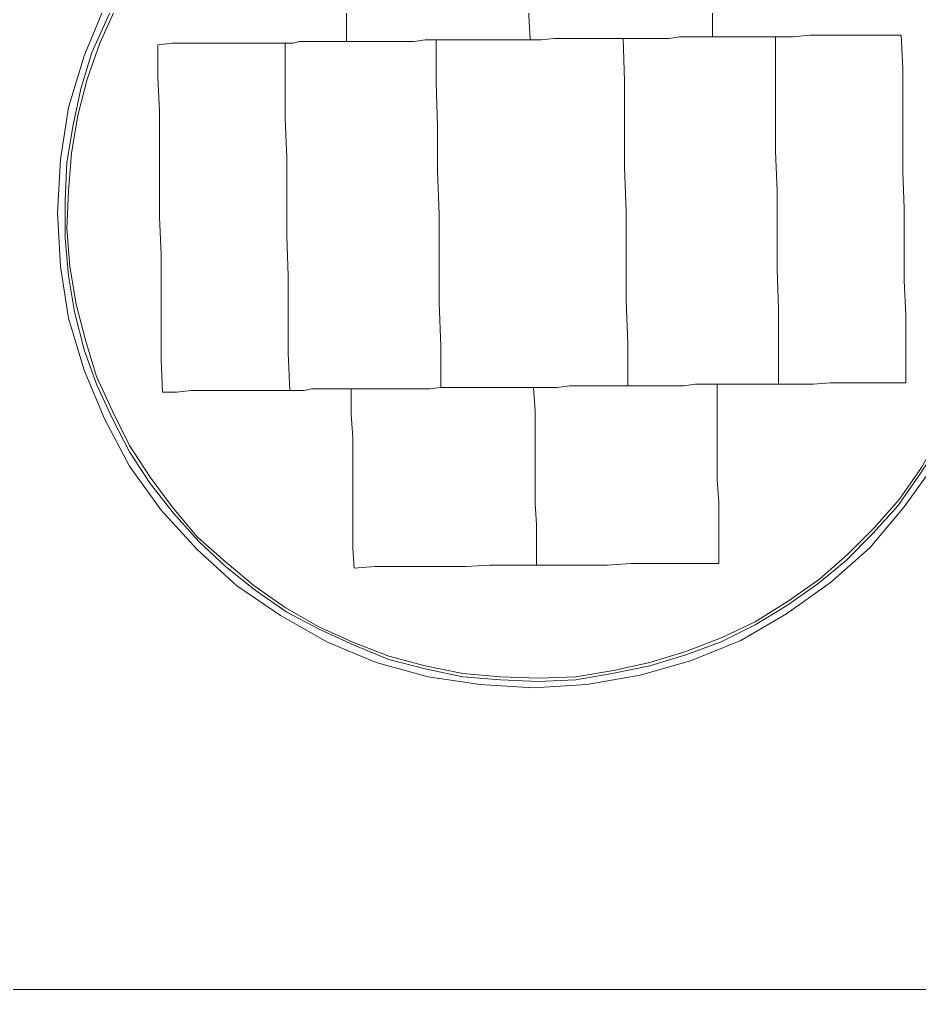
# Model space of a CAD drawing. Header units: centimetres. Extents: x -13.9 to -5.4, y -6.1 to 6.1.
# Drawn here: x -10.768 to -8.747, y 0.025 to 2.202 of the extents above; entities that cross this region are included whole.
import ezdxf

# ---------------------------------------------------------------- set-up
doc = ezdxf.new("R2010")
doc.units = ezdxf.units.CM
doc.header["$MEASUREMENT"] = 0
doc.layers.add('Camada 1', color=7, linetype='Continuous')

msp = doc.modelspace()

# ---------------------------------------------------------------- linework, layer by layer
at = {"layer": 'Camada 1', "color": 251, "lineweight": 9}
for points, knots in [([(-10.68316, 1.7678), (-10.68316, 1.7678), (-10.6761, 1.88774), (-10.6761, 1.88774), (-10.6761, 1.88774), (-10.65846, 2.00416), (-10.65846, 2.00416), (-10.65846, 2.00416), (-10.62319, 2.12058), (-10.62319, 2.12058), (-10.62319, 2.12058), (-10.57732, 2.22994), (-10.57732, 2.22994), (-10.57732, 2.22994), (-10.52088, 2.33224), (-10.52088, 2.33224), (-10.52088, 2.33224), (-10.45032, 2.43102), (-10.45032, 2.43102), (-10.45032, 2.43102), (-10.37271, 2.51921), (-10.37271, 2.51921), (-10.37271, 2.51921), (-10.28099, 2.60035), (-10.28099, 2.60035), (-10.28099, 2.60035), (-10.18574, 2.66738), (-10.18574, 2.66738), (-10.18574, 2.66738), (-10.07991, 2.72735), (-10.07991, 2.72735), (-10.07991, 2.72735), (-9.97055, 2.77321), (-9.97055, 2.77321), (-9.97055, 2.77321), (-9.85413, 2.80497), (-9.85413, 2.80497), (-9.85413, 2.80497), (-9.73771, 2.82613), (-9.73771, 2.82613), (-9.73771, 2.82613), (-9.61777, 2.83319), (-9.61777, 2.83319), (-9.61777, 2.83319), (-9.49782, 2.82613), (-9.49782, 2.82613), (-9.49782, 2.82613), (-9.37788, 2.80497), (-9.37788, 2.80497), (-9.37788, 2.80497), (-9.26146, 2.77321), (-9.26146, 2.77321), (-9.26146, 2.77321), (-9.1521, 2.72735), (-9.1521, 2.72735), (-9.1521, 2.72735), (-9.04627, 2.66738), (-9.04627, 2.66738), (-9.04627, 2.66738), (-8.95102, 2.59683), (-8.95102, 2.59683), (-8.95102, 2.59683), (-8.8593, 2.51921), (-8.8593, 2.51921), (-8.8593, 2.51921), (-8.78168, 2.42749), (-8.78168, 2.42749), (-8.78168, 2.42749), (-8.71113, 2.32872), (-8.71113, 2.32872), (-8.71113, 2.32872), (-8.65469, 2.22288), (-8.65469, 2.22288), (-8.65469, 2.22288), (-8.60882, 2.11352), (-8.60882, 2.11352), (-8.60882, 2.11352), (-8.57707, 1.9971), (-8.57707, 1.9971), (-8.57707, 1.9971), (-8.55591, 1.88069), (-8.55591, 1.88069), (-8.55591, 1.88069), (-8.55238, 1.7678), (-8.55238, 1.7678), (-8.55238, 1.7678), (-8.55591, 1.65491), (-8.55591, 1.65491), (-8.55591, 1.65491), (-8.57707, 1.53497), (-8.57707, 1.53497), (-8.57707, 1.53497), (-8.60882, 1.42208), (-8.60882, 1.42208), (-8.60882, 1.42208), (-8.65469, 1.30919), (-8.65469, 1.30919), (-8.65469, 1.30919), (-8.71113, 1.20688), (-8.71113, 1.20688), (-8.71113, 1.20688), (-8.78168, 1.1081), (-8.78168, 1.1081), (-8.78168, 1.1081), (-8.8593, 1.01638), (-8.8593, 1.01638), (-8.8593, 1.01638), (-8.94749, 0.93877), (-8.94749, 0.93877), (-8.94749, 0.93877), (-9.04627, 0.86821), (-9.04627, 0.86821), (-9.04627, 0.86821), (-9.14857, 0.80824), (-9.14857, 0.80824), (-9.14857, 0.80824), (-9.26146, 0.76238), (-9.26146, 0.76238), (-9.26146, 0.76238), (-9.37435, 0.73063), (-9.37435, 0.73063), (-9.37435, 0.73063), (-9.4943, 0.70946), (-9.4943, 0.70946), (-9.4943, 0.70946), (-9.61424, 0.70241), (-9.61424, 0.70241), (-9.61424, 0.70241), (-9.73418, 0.70946), (-9.73418, 0.70946), (-9.73418, 0.70946), (-9.8506, 0.7271), (-9.8506, 0.7271), (-9.8506, 0.7271), (-9.96702, 0.75885), (-9.96702, 0.75885), (-9.96702, 0.75885), (-10.07638, 0.80472), (-10.07638, 0.80472), (-10.07638, 0.80472), (-10.18221, 0.86469), (-10.18221, 0.86469), (-10.18221, 0.86469), (-10.28099, 0.93171), (-10.28099, 0.93171), (-10.28099, 0.93171), (-10.36918, 1.01285), (-10.36918, 1.01285), (-10.36918, 1.01285), (-10.45032, 1.10105), (-10.45032, 1.10105), (-10.45032, 1.10105), (-10.52088, 1.19983), (-10.52088, 1.19983), (-10.52088, 1.19983), (-10.57732, 1.30566), (-10.57732, 1.30566), (-10.57732, 1.30566), (-10.62319, 1.41502), (-10.62319, 1.41502), (-10.62319, 1.41502), (-10.65846, 1.53144), (-10.65846, 1.53144), (-10.65846, 1.53144), (-10.6761, 1.64785), (-10.6761, 1.64785), (-10.6761, 1.64785), (-10.68316, 1.7678), (-10.68316, 1.7678)], [0, 0, 0, 0, 0.0178571, 0.0178571, 0.0178571, 0.0357143, 0.0357143, 0.0357143, 0.0535714, 0.0535714, 0.0535714, 0.0714286, 0.0714286, 0.0714286, 0.0892857, 0.0892857, 0.0892857, 0.1071429, 0.1071429, 0.1071429, 0.125, 0.125, 0.125, 0.1428571, 0.1428571, 0.1428571, 0.1607143, 0.1607143, 0.1607143, 0.1785714, 0.1785714, 0.1785714, 0.1964286, 0.1964286, 0.1964286, 0.2142857, 0.2142857, 0.2142857, 0.2321429, 0.2321429, 0.2321429, 0.25, 0.25, 0.25, 0.2678571, 0.2678571, 0.2678571, 0.2857143, 0.2857143, 0.2857143, 0.3035714, 0.3035714, 0.3035714, 0.3214286, 0.3214286, 0.3214286, 0.3392857, 0.3392857, 0.3392857, 0.3571429, 0.3571429, 0.3571429, 0.375, 0.375, 0.375, 0.3928571, 0.3928571, 0.3928571, 0.4107143, 0.4107143, 0.4107143, 0.4285714, 0.4285714, 0.4285714, 0.4464286, 0.4464286, 0.4464286, 0.4642857, 0.4642857, 0.4642857, 0.4821429, 0.4821429, 0.4821429, 0.5, 0.5, 0.5, 0.5178571, 0.5178571, 0.5178571, 0.5357143, 0.5357143, 0.5357143, 0.5535714, 0.5535714, 0.5535714, 0.5714286, 0.5714286, 0.5714286, 0.5892857, 0.5892857, 0.5892857, 0.6071429, 0.6071429, 0.6071429, 0.625, 0.625, 0.625, 0.6428571, 0.6428571, 0.6428571, 0.6607143, 0.6607143, 0.6607143, 0.6785714, 0.6785714, 0.6785714, 0.6964286, 0.6964286, 0.6964286, 0.7142857, 0.7142857, 0.7142857, 0.7321429, 0.7321429, 0.7321429, 0.75, 0.75, 0.75, 0.7678571, 0.7678571, 0.7678571, 0.7857143, 0.7857143, 0.7857143, 0.8035714, 0.8035714, 0.8035714, 0.8214286, 0.8214286, 0.8214286, 0.8392857, 0.8392857, 0.8392857, 0.8571429, 0.8571429, 0.8571429, 0.875, 0.875, 0.875, 0.8928571, 0.8928571, 0.8928571, 0.9107143, 0.9107143, 0.9107143, 0.9285714, 0.9285714, 0.9285714, 0.9464286, 0.9464286, 0.9464286, 0.9642857, 0.9642857, 0.9642857, 0.9821429, 0.9821429, 0.9821429, 1, 1, 1, 1]), ([(-9.60366, 0.71652), (-9.60366, 0.71652), (-9.68832, 0.72005), (-9.68832, 0.72005), (-9.68832, 0.72005), (-9.77299, 0.7271), (-9.77299, 0.7271), (-9.77299, 0.7271), (-9.85766, 0.74474), (-9.85766, 0.74474), (-9.85766, 0.74474), (-9.9388, 0.76591), (-9.9388, 0.76591), (-9.9388, 0.76591), (-10.01641, 0.79766), (-10.01641, 0.79766), (-10.01641, 0.79766), (-10.09402, 0.83294), (-10.09402, 0.83294), (-10.09402, 0.83294), (-10.1681, 0.87174), (-10.1681, 0.87174), (-10.1681, 0.87174), (-10.23866, 0.92113), (-10.23866, 0.92113), (-10.23866, 0.92113), (-10.30569, 0.97405), (-10.30569, 0.97405), (-10.30569, 0.97405), (-10.36566, 1.03049), (-10.36566, 1.03049), (-10.36566, 1.03049), (-10.4221, 1.09399), (-10.4221, 1.09399), (-10.4221, 1.09399), (-10.47502, 1.16102), (-10.47502, 1.16102), (-10.47502, 1.16102), (-10.52088, 1.23158), (-10.52088, 1.23158), (-10.52088, 1.23158), (-10.55969, 1.30566), (-10.55969, 1.30566), (-10.55969, 1.30566), (-10.59496, 1.38327), (-10.59496, 1.38327), (-10.59496, 1.38327), (-10.62319, 1.46088), (-10.62319, 1.46088), (-10.62319, 1.46088), (-10.64435, 1.54555), (-10.64435, 1.54555), (-10.64435, 1.54555), (-10.65846, 1.62669), (-10.65846, 1.62669), (-10.65846, 1.62669), (-10.66552, 1.71135), (-10.66552, 1.71135), (-10.66552, 1.71135), (-10.66552, 1.79602), (-10.66552, 1.79602), (-10.66552, 1.79602), (-10.66199, 1.88069), (-10.66199, 1.88069), (-10.66199, 1.88069), (-10.64788, 1.96535), (-10.64788, 1.96535), (-10.64788, 1.96535), (-10.63024, 2.04649), (-10.63024, 2.04649), (-10.63024, 2.04649), (-10.60555, 2.12763), (-10.60555, 2.12763), (-10.60555, 2.12763), (-10.57027, 2.20524), (-10.57027, 2.20524), (-10.57027, 2.20524), (-10.53499, 2.27933), (-10.53499, 2.27933), (-10.53499, 2.27933), (-10.48913, 2.35341), (-10.48913, 2.35341), (-10.48913, 2.35341), (-10.43974, 2.42044), (-10.43974, 2.42044), (-10.43974, 2.42044), (-10.3833, 2.48394), (-10.3833, 2.48394), (-10.3833, 2.48394), (-10.32332, 2.54391), (-10.32332, 2.54391), (-10.32332, 2.54391), (-10.25982, 2.60035), (-10.25982, 2.60035), (-10.25982, 2.60035), (-10.18927, 2.64622), (-10.18927, 2.64622), (-10.18927, 2.64622), (-10.11871, 2.69208), (-10.11871, 2.69208), (-10.11871, 2.69208), (-10.0411, 2.72735), (-10.0411, 2.72735), (-10.0411, 2.72735), (-9.96349, 2.7591), (-9.96349, 2.7591), (-9.96349, 2.7591), (-9.88235, 2.7838), (-9.88235, 2.7838), (-9.88235, 2.7838), (-9.79769, 2.80144), (-9.79769, 2.80144), (-9.79769, 2.80144), (-9.71655, 2.81202), (-9.71655, 2.81202), (-9.71655, 2.81202), (-9.63188, 2.81555), (-9.63188, 2.81555), (-9.63188, 2.81555), (-9.54721, 2.81555), (-9.54721, 2.81555), (-9.54721, 2.81555), (-9.46255, 2.80497), (-9.46255, 2.80497), (-9.46255, 2.80497), (-9.37788, 2.79085), (-9.37788, 2.79085), (-9.37788, 2.79085), (-9.29674, 2.76616), (-9.29674, 2.76616), (-9.29674, 2.76616), (-9.21913, 2.73794), (-9.21913, 2.73794), (-9.21913, 2.73794), (-9.14152, 2.70266), (-9.14152, 2.70266), (-9.14152, 2.70266), (-9.06744, 2.66033), (-9.06744, 2.66033), (-9.06744, 2.66033), (-8.99688, 2.61446), (-8.99688, 2.61446), (-8.99688, 2.61446), (-8.92985, 2.56155), (-8.92985, 2.56155), (-8.92985, 2.56155), (-8.86988, 2.5051), (-8.86988, 2.5051), (-8.86988, 2.5051), (-8.81344, 2.4416), (-8.81344, 2.4416), (-8.81344, 2.4416), (-8.76052, 2.37458), (-8.76052, 2.37458), (-8.76052, 2.37458), (-8.71466, 2.30402), (-8.71466, 2.30402), (-8.71466, 2.30402), (-8.67585, 2.22994), (-8.67585, 2.22994), (-8.67585, 2.22994), (-8.64057, 2.15233), (-8.64057, 2.15233), (-8.64057, 2.15233), (-8.61235, 2.07119), (-8.61235, 2.07119), (-8.61235, 2.07119), (-8.59119, 1.99005), (-8.59119, 1.99005), (-8.59119, 1.99005), (-8.57707, 1.90538), (-8.57707, 1.90538), (-8.57707, 1.90538), (-8.57002, 1.82071), (-8.57002, 1.82071), (-8.57002, 1.82071), (-8.56649, 1.73958), (-8.56649, 1.73958), (-8.56649, 1.73958), (-8.57355, 1.65491), (-8.57355, 1.65491), (-8.57355, 1.65491), (-8.58766, 1.57024), (-8.58766, 1.57024), (-8.58766, 1.57024), (-8.6053, 1.4891), (-8.6053, 1.4891), (-8.6053, 1.4891), (-8.62999, 1.40796), (-8.62999, 1.40796), (-8.62999, 1.40796), (-8.66174, 1.33035), (-8.66174, 1.33035), (-8.66174, 1.33035), (-8.70055, 1.25274), (-8.70055, 1.25274), (-8.70055, 1.25274), (-8.74641, 1.18219), (-8.74641, 1.18219), (-8.74641, 1.18219), (-8.7958, 1.11163), (-8.7958, 1.11163), (-8.7958, 1.11163), (-8.85224, 1.04813), (-8.85224, 1.04813), (-8.85224, 1.04813), (-8.91221, 0.98816), (-8.91221, 0.98816), (-8.91221, 0.98816), (-8.97571, 0.93524), (-8.97571, 0.93524), (-8.97571, 0.93524), (-9.04627, 0.88585), (-9.04627, 0.88585), (-9.04627, 0.88585), (-9.11682, 0.84352), (-9.11682, 0.84352), (-9.11682, 0.84352), (-9.19444, 0.80472), (-9.19444, 0.80472), (-9.19444, 0.80472), (-9.27205, 0.77649), (-9.27205, 0.77649), (-9.27205, 0.77649), (-9.35319, 0.7518), (-9.35319, 0.7518), (-9.35319, 0.7518), (-9.43785, 0.73416), (-9.43785, 0.73416), (-9.43785, 0.73416), (-9.51899, 0.72005), (-9.51899, 0.72005), (-9.51899, 0.72005), (-9.60366, 0.71652), (-9.60366, 0.71652)], [0, 0, 0, 0, 0.0128205, 0.0128205, 0.0128205, 0.025641, 0.025641, 0.025641, 0.0384615, 0.0384615, 0.0384615, 0.0512821, 0.0512821, 0.0512821, 0.0641026, 0.0641026, 0.0641026, 0.0769231, 0.0769231, 0.0769231, 0.0897436, 0.0897436, 0.0897436, 0.1025641, 0.1025641, 0.1025641, 0.1153846, 0.1153846, 0.1153846, 0.1282051, 0.1282051, 0.1282051, 0.1410256, 0.1410256, 0.1410256, 0.1538462, 0.1538462, 0.1538462, 0.1666667, 0.1666667, 0.1666667, 0.1794872, 0.1794872, 0.1794872, 0.1923077, 0.1923077, 0.1923077, 0.2051282, 0.2051282, 0.2051282, 0.2179487, 0.2179487, 0.2179487, 0.2307692, 0.2307692, 0.2307692, 0.2435897, 0.2435897, 0.2435897, 0.2564103, 0.2564103, 0.2564103, 0.2692308, 0.2692308, 0.2692308, 0.2820513, 0.2820513, 0.2820513, 0.2948718, 0.2948718, 0.2948718, 0.3076923, 0.3076923, 0.3076923, 0.3205128, 0.3205128, 0.3205128, 0.3333333, 0.3333333, 0.3333333, 0.3461538, 0.3461538, 0.3461538, 0.3589744, 0.3589744, 0.3589744, 0.3717949, 0.3717949, 0.3717949, 0.3846154, 0.3846154, 0.3846154, 0.3974359, 0.3974359, 0.3974359, 0.4102564, 0.4102564, 0.4102564, 0.4230769, 0.4230769, 0.4230769, 0.4358974, 0.4358974, 0.4358974, 0.4487179, 0.4487179, 0.4487179, 0.4615385, 0.4615385, 0.4615385, 0.474359, 0.474359, 0.474359, 0.4871795, 0.4871795, 0.4871795, 0.5, 0.5, 0.5, 0.5128205, 0.5128205, 0.5128205, 0.525641, 0.525641, 0.525641, 0.5384615, 0.5384615, 0.5384615, 0.5512821, 0.5512821, 0.5512821, 0.5641026, 0.5641026, 0.5641026, 0.5769231, 0.5769231, 0.5769231, 0.5897436, 0.5897436, 0.5897436, 0.6025641, 0.6025641, 0.6025641, 0.6153846, 0.6153846, 0.6153846, 0.6282051, 0.6282051, 0.6282051, 0.6410256, 0.6410256, 0.6410256, 0.6538462, 0.6538462, 0.6538462, 0.6666667, 0.6666667, 0.6666667, 0.6794872, 0.6794872, 0.6794872, 0.6923077, 0.6923077, 0.6923077, 0.7051282, 0.7051282, 0.7051282, 0.7179487, 0.7179487, 0.7179487, 0.7307692, 0.7307692, 0.7307692, 0.7435897, 0.7435897, 0.7435897, 0.7564103, 0.7564103, 0.7564103, 0.7692308, 0.7692308, 0.7692308, 0.7820513, 0.7820513, 0.7820513, 0.7948718, 0.7948718, 0.7948718, 0.8076923, 0.8076923, 0.8076923, 0.8205128, 0.8205128, 0.8205128, 0.8333333, 0.8333333, 0.8333333, 0.8461538, 0.8461538, 0.8461538, 0.8589744, 0.8589744, 0.8589744, 0.8717949, 0.8717949, 0.8717949, 0.8846154, 0.8846154, 0.8846154, 0.8974359, 0.8974359, 0.8974359, 0.9102564, 0.9102564, 0.9102564, 0.9230769, 0.9230769, 0.9230769, 0.9358974, 0.9358974, 0.9358974, 0.9487179, 0.9487179, 0.9487179, 0.9615385, 0.9615385, 0.9615385, 0.974359, 0.974359, 0.974359, 0.9871795, 0.9871795, 0.9871795, 1, 1, 1, 1]), ([(-9.60366, 0.72358), (-9.60366, 0.72358), (-9.51899, 0.7271), (-9.51899, 0.7271), (-9.51899, 0.7271), (-9.43432, 0.74122), (-9.43432, 0.74122), (-9.43432, 0.74122), (-9.35319, 0.75885), (-9.35319, 0.75885), (-9.35319, 0.75885), (-9.27205, 0.78355), (-9.27205, 0.78355), (-9.27205, 0.78355), (-9.19091, 0.8153), (-9.19091, 0.8153), (-9.19091, 0.8153), (-9.11682, 0.85058), (-9.11682, 0.85058), (-9.11682, 0.85058), (-9.04274, 0.89644), (-9.04274, 0.89644), (-9.04274, 0.89644), (-8.97219, 0.94583), (-8.97219, 0.94583), (-8.97219, 0.94583), (-8.90869, 1.00227), (-8.90869, 1.00227), (-8.90869, 1.00227), (-8.84871, 1.06224), (-8.84871, 1.06224), (-8.84871, 1.06224), (-8.79227, 1.12574), (-8.79227, 1.12574), (-8.79227, 1.12574), (-8.74288, 1.1963), (-8.74288, 1.1963), (-8.74288, 1.1963), (-8.70055, 1.27038), (-8.70055, 1.27038), (-8.70055, 1.27038), (-8.66174, 1.34446), (-8.66174, 1.34446), (-8.66174, 1.34446), (-8.63352, 1.4256), (-8.63352, 1.4256), (-8.63352, 1.4256), (-8.60882, 1.50674), (-8.60882, 1.50674), (-8.60882, 1.50674), (-8.58766, 1.58788), (-8.58766, 1.58788), (-8.58766, 1.58788), (-8.57707, 1.67255), (-8.57707, 1.67255), (-8.57707, 1.67255), (-8.57355, 1.75722), (-8.57355, 1.75722), (-8.57355, 1.75722), (-8.57707, 1.84541), (-8.57707, 1.84541), (-8.57707, 1.84541), (-8.58766, 1.93008), (-8.58766, 1.93008), (-8.58766, 1.93008), (-8.60177, 2.01122), (-8.60177, 2.01122), (-8.60177, 2.01122), (-8.62646, 2.09235), (-8.62646, 2.09235), (-8.62646, 2.09235), (-8.65469, 2.17349), (-8.65469, 2.17349), (-8.65469, 2.17349), (-8.69349, 2.2511), (-8.69349, 2.2511), (-8.69349, 2.2511), (-8.73582, 2.32519), (-8.73582, 2.32519), (-8.73582, 2.32519), (-8.78521, 2.39574), (-8.78521, 2.39574), (-8.78521, 2.39574), (-8.83813, 2.45924), (-8.83813, 2.45924), (-8.83813, 2.45924), (-8.8981, 2.52274), (-8.8981, 2.52274), (-8.8981, 2.52274), (-8.9616, 2.57919), (-8.9616, 2.57919), (-8.9616, 2.57919), (-9.02863, 2.62858), (-9.02863, 2.62858), (-9.02863, 2.62858), (-9.09918, 2.67444), (-9.09918, 2.67444), (-9.09918, 2.67444), (-9.1768, 2.71324), (-9.1768, 2.71324), (-9.1768, 2.71324), (-9.25441, 2.74499), (-9.25441, 2.74499), (-9.25441, 2.74499), (-9.33555, 2.77321), (-9.33555, 2.77321), (-9.33555, 2.77321), (-9.42021, 2.79085), (-9.42021, 2.79085), (-9.42021, 2.79085), (-9.50135, 2.80497), (-9.50135, 2.80497), (-9.50135, 2.80497), (-9.58955, 2.80849), (-9.58955, 2.80849), (-9.58955, 2.80849), (-9.67421, 2.80849), (-9.67421, 2.80849), (-9.67421, 2.80849), (-9.75888, 2.80144), (-9.75888, 2.80144), (-9.75888, 2.80144), (-9.84002, 2.78733), (-9.84002, 2.78733), (-9.84002, 2.78733), (-9.92469, 2.76616), (-9.92469, 2.76616), (-9.92469, 2.76616), (-10.00582, 2.73794), (-10.00582, 2.73794), (-10.00582, 2.73794), (-10.08344, 2.70266), (-10.08344, 2.70266), (-10.08344, 2.70266), (-10.15752, 2.66033), (-10.15752, 2.66033), (-10.15752, 2.66033), (-10.22807, 2.61446), (-10.22807, 2.61446), (-10.22807, 2.61446), (-10.2951, 2.56155), (-10.2951, 2.56155), (-10.2951, 2.56155), (-10.3586, 2.50158), (-10.3586, 2.50158), (-10.3586, 2.50158), (-10.41505, 2.4416), (-10.41505, 2.4416), (-10.41505, 2.4416), (-10.46796, 2.37458), (-10.46796, 2.37458), (-10.46796, 2.37458), (-10.51382, 2.30049), (-10.51382, 2.30049), (-10.51382, 2.30049), (-10.55263, 2.22641), (-10.55263, 2.22641), (-10.55263, 2.22641), (-10.58791, 2.1488), (-10.58791, 2.1488), (-10.58791, 2.1488), (-10.61613, 2.06766), (-10.61613, 2.06766), (-10.61613, 2.06766), (-10.6373, 1.98652), (-10.6373, 1.98652), (-10.6373, 1.98652), (-10.65141, 1.90185), (-10.65141, 1.90185), (-10.65141, 1.90185), (-10.65846, 1.81719), (-10.65846, 1.81719), (-10.65846, 1.81719), (-10.66199, 1.73252), (-10.66199, 1.73252), (-10.66199, 1.73252), (-10.65494, 1.64785), (-10.65494, 1.64785), (-10.65494, 1.64785), (-10.64082, 1.56319), (-10.64082, 1.56319), (-10.64082, 1.56319), (-10.61966, 1.48205), (-10.61966, 1.48205), (-10.61966, 1.48205), (-10.59496, 1.40091), (-10.59496, 1.40091), (-10.59496, 1.40091), (-10.55969, 1.3233), (-10.55969, 1.3233), (-10.55969, 1.3233), (-10.52088, 1.24569), (-10.52088, 1.24569), (-10.52088, 1.24569), (-10.47502, 1.17513), (-10.47502, 1.17513), (-10.47502, 1.17513), (-10.42563, 1.1081), (-10.42563, 1.1081), (-10.42563, 1.1081), (-10.36918, 1.04108), (-10.36918, 1.04108), (-10.36918, 1.04108), (-10.30569, 0.98463), (-10.30569, 0.98463), (-10.30569, 0.98463), (-10.24219, 0.93171), (-10.24219, 0.93171), (-10.24219, 0.93171), (-10.17163, 0.88233), (-10.17163, 0.88233), (-10.17163, 0.88233), (-10.09755, 0.83999), (-10.09755, 0.83999), (-10.09755, 0.83999), (-10.01994, 0.80472), (-10.01994, 0.80472), (-10.01994, 0.80472), (-9.9388, 0.77296), (-9.9388, 0.77296), (-9.9388, 0.77296), (-9.85766, 0.7518), (-9.85766, 0.7518), (-9.85766, 0.7518), (-9.77299, 0.73416), (-9.77299, 0.73416), (-9.77299, 0.73416), (-9.68832, 0.7271), (-9.68832, 0.7271), (-9.68832, 0.7271), (-9.60366, 0.72358), (-9.60366, 0.72358)], [0, 0, 0, 0, 0.012987, 0.012987, 0.012987, 0.025974, 0.025974, 0.025974, 0.038961, 0.038961, 0.038961, 0.0519481, 0.0519481, 0.0519481, 0.0649351, 0.0649351, 0.0649351, 0.0779221, 0.0779221, 0.0779221, 0.0909091, 0.0909091, 0.0909091, 0.1038961, 0.1038961, 0.1038961, 0.1168831, 0.1168831, 0.1168831, 0.1298701, 0.1298701, 0.1298701, 0.1428571, 0.1428571, 0.1428571, 0.1558442, 0.1558442, 0.1558442, 0.1688312, 0.1688312, 0.1688312, 0.1818182, 0.1818182, 0.1818182, 0.1948052, 0.1948052, 0.1948052, 0.2077922, 0.2077922, 0.2077922, 0.2207792, 0.2207792, 0.2207792, 0.2337662, 0.2337662, 0.2337662, 0.2467532, 0.2467532, 0.2467532, 0.2597403, 0.2597403, 0.2597403, 0.2727273, 0.2727273, 0.2727273, 0.2857143, 0.2857143, 0.2857143, 0.2987013, 0.2987013, 0.2987013, 0.3116883, 0.3116883, 0.3116883, 0.3246753, 0.3246753, 0.3246753, 0.3376623, 0.3376623, 0.3376623, 0.3506494, 0.3506494, 0.3506494, 0.3636364, 0.3636364, 0.3636364, 0.3766234, 0.3766234, 0.3766234, 0.3896104, 0.3896104, 0.3896104, 0.4025974, 0.4025974, 0.4025974, 0.4155844, 0.4155844, 0.4155844, 0.4285714, 0.4285714, 0.4285714, 0.4415584, 0.4415584, 0.4415584, 0.4545455, 0.4545455, 0.4545455, 0.4675325, 0.4675325, 0.4675325, 0.4805195, 0.4805195, 0.4805195, 0.4935065, 0.4935065, 0.4935065, 0.5064935, 0.5064935, 0.5064935, 0.5194805, 0.5194805, 0.5194805, 0.5324675, 0.5324675, 0.5324675, 0.5454545, 0.5454545, 0.5454545, 0.5584416, 0.5584416, 0.5584416, 0.5714286, 0.5714286, 0.5714286, 0.5844156, 0.5844156, 0.5844156, 0.5974026, 0.5974026, 0.5974026, 0.6103896, 0.6103896, 0.6103896, 0.6233766, 0.6233766, 0.6233766, 0.6363636, 0.6363636, 0.6363636, 0.6493506, 0.6493506, 0.6493506, 0.6623377, 0.6623377, 0.6623377, 0.6753247, 0.6753247, 0.6753247, 0.6883117, 0.6883117, 0.6883117, 0.7012987, 0.7012987, 0.7012987, 0.7142857, 0.7142857, 0.7142857, 0.7272727, 0.7272727, 0.7272727, 0.7402597, 0.7402597, 0.7402597, 0.7532468, 0.7532468, 0.7532468, 0.7662338, 0.7662338, 0.7662338, 0.7792208, 0.7792208, 0.7792208, 0.7922078, 0.7922078, 0.7922078, 0.8051948, 0.8051948, 0.8051948, 0.8181818, 0.8181818, 0.8181818, 0.8311688, 0.8311688, 0.8311688, 0.8441558, 0.8441558, 0.8441558, 0.8571429, 0.8571429, 0.8571429, 0.8701299, 0.8701299, 0.8701299, 0.8831169, 0.8831169, 0.8831169, 0.8961039, 0.8961039, 0.8961039, 0.9090909, 0.9090909, 0.9090909, 0.9220779, 0.9220779, 0.9220779, 0.9350649, 0.9350649, 0.9350649, 0.9480519, 0.9480519, 0.9480519, 0.961039, 0.961039, 0.961039, 0.974026, 0.974026, 0.974026, 0.987013, 0.987013, 0.987013, 1, 1, 1, 1]), ([(-10.03757, 2.55097), (-10.03757, 2.55097), (-10.03757, 2.50863), (-10.03757, 2.50863), (-10.03757, 2.50863), (-10.03757, 2.46277), (-10.03757, 2.46277), (-10.03757, 2.46277), (-10.03405, 2.41338), (-10.03405, 2.41338), (-10.03405, 2.41338), (-10.03405, 2.36399), (-10.03405, 2.36399), (-10.03405, 2.36399), (-10.03405, 2.3146), (-10.03405, 2.3146), (-10.03405, 2.3146), (-10.03405, 2.26169), (-10.03405, 2.26169), (-10.03405, 2.26169), (-10.03405, 2.20877), (-10.03405, 2.20877), (-10.03405, 2.20877), (-10.03405, 2.15233), (-10.03405, 2.15233)], [0, 0, 0, 0, 0.125, 0.125, 0.125, 0.25, 0.25, 0.25, 0.375, 0.375, 0.375, 0.5, 0.5, 0.5, 0.625, 0.625, 0.625, 0.75, 0.75, 0.75, 0.875, 0.875, 0.875, 1, 1, 1, 1]), ([(-9.62835, 2.55802), (-9.62835, 2.55802), (-9.62835, 2.51216), (-9.62835, 2.51216), (-9.62835, 2.51216), (-9.62482, 2.4663), (-9.62482, 2.4663), (-9.62482, 2.4663), (-9.62482, 2.41691), (-9.62482, 2.41691), (-9.62482, 2.41691), (-9.62482, 2.36752), (-9.62482, 2.36752), (-9.62482, 2.36752), (-9.62482, 2.31813), (-9.62482, 2.31813), (-9.62482, 2.31813), (-9.62482, 2.26522), (-9.62482, 2.26522), (-9.62482, 2.26522), (-9.62482, 2.2123), (-9.62482, 2.2123), (-9.62482, 2.2123), (-9.6213, 2.15585), (-9.6213, 2.15585)], [0, 0, 0, 0, 0.125, 0.125, 0.125, 0.25, 0.25, 0.25, 0.375, 0.375, 0.375, 0.5, 0.5, 0.5, 0.625, 0.625, 0.625, 0.75, 0.75, 0.75, 0.875, 0.875, 0.875, 1, 1, 1, 1]), ([(-9.21207, 2.16291), (-9.21207, 2.16291), (-9.21207, 2.21583), (-9.21207, 2.21583), (-9.21207, 2.21583), (-9.21207, 2.27227), (-9.21207, 2.27227), (-9.21207, 2.27227), (-9.2156, 2.32519), (-9.2156, 2.32519), (-9.2156, 2.32519), (-9.2156, 2.37458), (-9.2156, 2.37458), (-9.2156, 2.37458), (-9.2156, 2.42397), (-9.2156, 2.42397), (-9.2156, 2.42397), (-9.2156, 2.47335), (-9.2156, 2.47335), (-9.2156, 2.47335), (-9.2156, 2.51921), (-9.2156, 2.51921), (-9.2156, 2.51921), (-9.21913, 2.56155), (-9.21913, 2.56155)], [0, 0, 0, 0, 0.125, 0.125, 0.125, 0.25, 0.25, 0.25, 0.375, 0.375, 0.375, 0.5, 0.5, 0.5, 0.625, 0.625, 0.625, 0.75, 0.75, 0.75, 0.875, 0.875, 0.875, 1, 1, 1, 1]), ([(-9.83296, 2.15585), (-9.83296, 2.15585), (-9.85766, 2.15585), (-9.85766, 2.15585), (-9.85766, 2.15585), (-9.88235, 2.15233), (-9.88235, 2.15233), (-9.88235, 2.15233), (-9.90705, 2.15233), (-9.90705, 2.15233), (-9.90705, 2.15233), (-9.93527, 2.15233), (-9.93527, 2.15233), (-9.93527, 2.15233), (-9.95996, 2.15233), (-9.95996, 2.15233), (-9.95996, 2.15233), (-9.98466, 2.15233), (-9.98466, 2.15233), (-9.98466, 2.15233), (-10.00935, 2.15233), (-10.00935, 2.15233), (-10.00935, 2.15233), (-10.03405, 2.15233), (-10.03405, 2.15233)], [0, 0, 0, 0, 0.125, 0.125, 0.125, 0.25, 0.25, 0.25, 0.375, 0.375, 0.375, 0.5, 0.5, 0.5, 0.625, 0.625, 0.625, 0.75, 0.75, 0.75, 0.875, 0.875, 0.875, 1, 1, 1, 1]), ([(-9.83296, 2.15585), (-9.83296, 2.15585), (-9.83296, 2.0606), (-9.83296, 2.0606), (-9.83296, 2.0606), (-9.82944, 1.96183), (-9.82944, 1.96183), (-9.82944, 1.96183), (-9.82944, 1.86305), (-9.82944, 1.86305), (-9.82944, 1.86305), (-9.82591, 1.76427), (-9.82591, 1.76427), (-9.82591, 1.76427), (-9.82591, 1.66549), (-9.82591, 1.66549), (-9.82591, 1.66549), (-9.82591, 1.56671), (-9.82591, 1.56671), (-9.82591, 1.56671), (-9.82238, 1.46794), (-9.82238, 1.46794), (-9.82238, 1.46794), (-9.82238, 1.37622), (-9.82238, 1.37622)], [0, 0, 0, 0, 0.125, 0.125, 0.125, 0.25, 0.25, 0.25, 0.375, 0.375, 0.375, 0.5, 0.5, 0.5, 0.625, 0.625, 0.625, 0.75, 0.75, 0.75, 0.875, 0.875, 0.875, 1, 1, 1, 1]), ([(-9.6213, 2.15585), (-9.6213, 2.15585), (-9.64952, 2.15585), (-9.64952, 2.15585), (-9.64952, 2.15585), (-9.67421, 2.15585), (-9.67421, 2.15585), (-9.67421, 2.15585), (-9.70244, 2.15585), (-9.70244, 2.15585), (-9.70244, 2.15585), (-9.72713, 2.15585), (-9.72713, 2.15585), (-9.72713, 2.15585), (-9.75535, 2.15585), (-9.75535, 2.15585), (-9.75535, 2.15585), (-9.78005, 2.15585), (-9.78005, 2.15585), (-9.78005, 2.15585), (-9.80474, 2.15585), (-9.80474, 2.15585), (-9.80474, 2.15585), (-9.83296, 2.15585), (-9.83296, 2.15585)], [0, 0, 0, 0, 0.125, 0.125, 0.125, 0.25, 0.25, 0.25, 0.375, 0.375, 0.375, 0.5, 0.5, 0.5, 0.625, 0.625, 0.625, 0.75, 0.75, 0.75, 0.875, 0.875, 0.875, 1, 1, 1, 1]), ([(-9.41316, 2.15938), (-9.41316, 2.15938), (-9.43785, 2.15938), (-9.43785, 2.15938), (-9.43785, 2.15938), (-9.46607, 2.15938), (-9.46607, 2.15938), (-9.46607, 2.15938), (-9.49077, 2.15938), (-9.49077, 2.15938), (-9.49077, 2.15938), (-9.51546, 2.15938), (-9.51546, 2.15938), (-9.51546, 2.15938), (-9.54369, 2.15938), (-9.54369, 2.15938), (-9.54369, 2.15938), (-9.56838, 2.15938), (-9.56838, 2.15938), (-9.56838, 2.15938), (-9.5966, 2.15585), (-9.5966, 2.15585), (-9.5966, 2.15585), (-9.6213, 2.15585), (-9.6213, 2.15585)], [0, 0, 0, 0, 0.125, 0.125, 0.125, 0.25, 0.25, 0.25, 0.375, 0.375, 0.375, 0.5, 0.5, 0.5, 0.625, 0.625, 0.625, 0.75, 0.75, 0.75, 0.875, 0.875, 0.875, 1, 1, 1, 1]), ([(-9.21207, 2.16291), (-9.21207, 2.16291), (-9.23677, 2.16291), (-9.23677, 2.16291), (-9.23677, 2.16291), (-9.26146, 2.16291), (-9.26146, 2.16291), (-9.26146, 2.16291), (-9.28616, 2.16291), (-9.28616, 2.16291), (-9.28616, 2.16291), (-9.31085, 2.15938), (-9.31085, 2.15938), (-9.31085, 2.15938), (-9.33555, 2.15938), (-9.33555, 2.15938), (-9.33555, 2.15938), (-9.36024, 2.15938), (-9.36024, 2.15938), (-9.36024, 2.15938), (-9.38846, 2.15938), (-9.38846, 2.15938), (-9.38846, 2.15938), (-9.41316, 2.15938), (-9.41316, 2.15938)], [0, 0, 0, 0, 0.125, 0.125, 0.125, 0.25, 0.25, 0.25, 0.375, 0.375, 0.375, 0.5, 0.5, 0.5, 0.625, 0.625, 0.625, 0.75, 0.75, 0.75, 0.875, 0.875, 0.875, 1, 1, 1, 1]), ([(-9.40257, 1.37974), (-9.40257, 1.37974), (-9.40257, 1.47499), (-9.40257, 1.47499), (-9.40257, 1.47499), (-9.4061, 1.57024), (-9.4061, 1.57024), (-9.4061, 1.57024), (-9.4061, 1.66902), (-9.4061, 1.66902), (-9.4061, 1.66902), (-9.4061, 1.77133), (-9.4061, 1.77133), (-9.4061, 1.77133), (-9.40963, 1.8701), (-9.40963, 1.8701), (-9.40963, 1.8701), (-9.40963, 1.96888), (-9.40963, 1.96888), (-9.40963, 1.96888), (-9.40963, 2.06413), (-9.40963, 2.06413), (-9.40963, 2.06413), (-9.41316, 2.15938), (-9.41316, 2.15938)], [0, 0, 0, 0, 0.125, 0.125, 0.125, 0.25, 0.25, 0.25, 0.375, 0.375, 0.375, 0.5, 0.5, 0.5, 0.625, 0.625, 0.625, 0.75, 0.75, 0.75, 0.875, 0.875, 0.875, 1, 1, 1, 1]), ([(-9.07096, 2.16291), (-9.07096, 2.16291), (-9.0886, 2.16291), (-9.0886, 2.16291), (-9.0886, 2.16291), (-9.10624, 2.16291), (-9.10624, 2.16291), (-9.10624, 2.16291), (-9.12388, 2.16291), (-9.12388, 2.16291), (-9.12388, 2.16291), (-9.14152, 2.16291), (-9.14152, 2.16291), (-9.14152, 2.16291), (-9.15916, 2.16291), (-9.15916, 2.16291), (-9.15916, 2.16291), (-9.1768, 2.16291), (-9.1768, 2.16291), (-9.1768, 2.16291), (-9.19444, 2.16291), (-9.19444, 2.16291), (-9.19444, 2.16291), (-9.21207, 2.16291), (-9.21207, 2.16291)], [0, 0, 0, 0, 0.125, 0.125, 0.125, 0.25, 0.25, 0.25, 0.375, 0.375, 0.375, 0.5, 0.5, 0.5, 0.625, 0.625, 0.625, 0.75, 0.75, 0.75, 0.875, 0.875, 0.875, 1, 1, 1, 1]), ([(-8.78874, 2.16644), (-8.78874, 2.16644), (-8.82049, 2.16644), (-8.82049, 2.16644), (-8.82049, 2.16644), (-8.85224, 2.16644), (-8.85224, 2.16644), (-8.85224, 2.16644), (-8.88399, 2.16644), (-8.88399, 2.16644), (-8.88399, 2.16644), (-8.91927, 2.16644), (-8.91927, 2.16644), (-8.91927, 2.16644), (-8.95807, 2.16644), (-8.95807, 2.16644), (-8.95807, 2.16644), (-8.99335, 2.16644), (-8.99335, 2.16644), (-8.99335, 2.16644), (-9.03216, 2.16291), (-9.03216, 2.16291), (-9.03216, 2.16291), (-9.07096, 2.16291), (-9.07096, 2.16291)], [0, 0, 0, 0, 0.125, 0.125, 0.125, 0.25, 0.25, 0.25, 0.375, 0.375, 0.375, 0.5, 0.5, 0.5, 0.625, 0.625, 0.625, 0.75, 0.75, 0.75, 0.875, 0.875, 0.875, 1, 1, 1, 1]), ([(-9.06391, 1.38327), (-9.06391, 1.38327), (-9.06391, 1.46794), (-9.06391, 1.46794), (-9.06391, 1.46794), (-9.06391, 1.5526), (-9.06391, 1.5526), (-9.06391, 1.5526), (-9.06744, 1.6408), (-9.06744, 1.6408), (-9.06744, 1.6408), (-9.06744, 1.72899), (-9.06744, 1.72899), (-9.06744, 1.72899), (-9.06744, 1.81719), (-9.06744, 1.81719), (-9.06744, 1.81719), (-9.07096, 1.90538), (-9.07096, 1.90538), (-9.07096, 1.90538), (-9.07096, 1.99358), (-9.07096, 1.99358), (-9.07096, 1.99358), (-9.07096, 2.08177), (-9.07096, 2.08177), (-9.07096, 2.08177), (-9.07096, 2.16291), (-9.07096, 2.16291)], [0, 0, 0, 0, 0.1111111, 0.1111111, 0.1111111, 0.2222222, 0.2222222, 0.2222222, 0.3333333, 0.3333333, 0.3333333, 0.4444444, 0.4444444, 0.4444444, 0.5555556, 0.5555556, 0.5555556, 0.6666667, 0.6666667, 0.6666667, 0.7777778, 0.7777778, 0.7777778, 0.8888889, 0.8888889, 0.8888889, 1, 1, 1, 1]), ([(-8.77816, 1.3868), (-8.77816, 1.3868), (-8.77816, 1.46088), (-8.77816, 1.46088), (-8.77816, 1.46088), (-8.77816, 1.53849), (-8.77816, 1.53849), (-8.77816, 1.53849), (-8.78168, 1.6161), (-8.78168, 1.6161), (-8.78168, 1.6161), (-8.78168, 1.69724), (-8.78168, 1.69724), (-8.78168, 1.69724), (-8.78168, 1.77838), (-8.78168, 1.77838), (-8.78168, 1.77838), (-8.78521, 1.85952), (-8.78521, 1.85952), (-8.78521, 1.85952), (-8.78521, 1.93713), (-8.78521, 1.93713), (-8.78521, 1.93713), (-8.78521, 2.01827), (-8.78521, 2.01827), (-8.78521, 2.01827), (-8.78521, 2.09235), (-8.78521, 2.09235), (-8.78521, 2.09235), (-8.78874, 2.16644), (-8.78874, 2.16644)], [0, 0, 0, 0, 0.1, 0.1, 0.1, 0.2, 0.2, 0.2, 0.3, 0.3, 0.3, 0.4, 0.4, 0.4, 0.5, 0.5, 0.5, 0.6, 0.6, 0.6, 0.7, 0.7, 0.7, 0.8, 0.8, 0.8, 0.9, 0.9, 0.9, 1, 1, 1, 1]), ([(-10.17163, 2.1488), (-10.17163, 2.1488), (-10.21043, 2.1488), (-10.21043, 2.1488), (-10.21043, 2.1488), (-10.24924, 2.1488), (-10.24924, 2.1488), (-10.24924, 2.1488), (-10.28805, 2.1488), (-10.28805, 2.1488), (-10.28805, 2.1488), (-10.32332, 2.1488), (-10.32332, 2.1488), (-10.32332, 2.1488), (-10.3586, 2.1488), (-10.3586, 2.1488), (-10.3586, 2.1488), (-10.39388, 2.1488), (-10.39388, 2.1488), (-10.39388, 2.1488), (-10.42563, 2.1488), (-10.42563, 2.1488), (-10.42563, 2.1488), (-10.45738, 2.14527), (-10.45738, 2.14527)], [0, 0, 0, 0, 0.125, 0.125, 0.125, 0.25, 0.25, 0.25, 0.375, 0.375, 0.375, 0.5, 0.5, 0.5, 0.625, 0.625, 0.625, 0.75, 0.75, 0.75, 0.875, 0.875, 0.875, 1, 1, 1, 1]), ([(-10.45738, 2.14527), (-10.45738, 2.14527), (-10.45738, 2.07119), (-10.45738, 2.07119), (-10.45738, 2.07119), (-10.45385, 1.9971), (-10.45385, 1.9971), (-10.45385, 1.9971), (-10.45385, 1.91597), (-10.45385, 1.91597), (-10.45385, 1.91597), (-10.45385, 1.83835), (-10.45385, 1.83835), (-10.45385, 1.83835), (-10.45385, 1.75722), (-10.45385, 1.75722), (-10.45385, 1.75722), (-10.45032, 1.67608), (-10.45032, 1.67608), (-10.45032, 1.67608), (-10.45032, 1.59494), (-10.45032, 1.59494), (-10.45032, 1.59494), (-10.45032, 1.51733), (-10.45032, 1.51733), (-10.45032, 1.51733), (-10.45032, 1.43972), (-10.45032, 1.43972), (-10.45032, 1.43972), (-10.4468, 1.36563), (-10.4468, 1.36563)], [0, 0, 0, 0, 0.1, 0.1, 0.1, 0.2, 0.2, 0.2, 0.3, 0.3, 0.3, 0.4, 0.4, 0.4, 0.5, 0.5, 0.5, 0.6, 0.6, 0.6, 0.7, 0.7, 0.7, 0.8, 0.8, 0.8, 0.9, 0.9, 0.9, 1, 1, 1, 1]), ([(-10.03405, 2.15233), (-10.03405, 2.15233), (-10.05168, 2.15233), (-10.05168, 2.15233), (-10.05168, 2.15233), (-10.06932, 2.15233), (-10.06932, 2.15233), (-10.06932, 2.15233), (-10.08696, 2.15233), (-10.08696, 2.15233), (-10.08696, 2.15233), (-10.1046, 2.15233), (-10.1046, 2.15233), (-10.1046, 2.15233), (-10.12224, 2.15233), (-10.12224, 2.15233), (-10.12224, 2.15233), (-10.13988, 2.15233), (-10.13988, 2.15233), (-10.13988, 2.15233), (-10.15399, 2.1488), (-10.15399, 2.1488), (-10.15399, 2.1488), (-10.17163, 2.1488), (-10.17163, 2.1488)], [0, 0, 0, 0, 0.125, 0.125, 0.125, 0.25, 0.25, 0.25, 0.375, 0.375, 0.375, 0.5, 0.5, 0.5, 0.625, 0.625, 0.625, 0.75, 0.75, 0.75, 0.875, 0.875, 0.875, 1, 1, 1, 1]), ([(-10.17163, 2.1488), (-10.17163, 2.1488), (-10.17163, 2.06766), (-10.17163, 2.06766), (-10.17163, 2.06766), (-10.17163, 1.97946), (-10.17163, 1.97946), (-10.17163, 1.97946), (-10.1681, 1.89127), (-10.1681, 1.89127), (-10.1681, 1.89127), (-10.1681, 1.80308), (-10.1681, 1.80308), (-10.1681, 1.80308), (-10.1681, 1.71488), (-10.1681, 1.71488), (-10.1681, 1.71488), (-10.16457, 1.62669), (-10.16457, 1.62669), (-10.16457, 1.62669), (-10.16457, 1.53849), (-10.16457, 1.53849), (-10.16457, 1.53849), (-10.16457, 1.45383), (-10.16457, 1.45383), (-10.16457, 1.45383), (-10.16105, 1.36916), (-10.16105, 1.36916)], [0, 0, 0, 0, 0.1111111, 0.1111111, 0.1111111, 0.2222222, 0.2222222, 0.2222222, 0.3333333, 0.3333333, 0.3333333, 0.4444444, 0.4444444, 0.4444444, 0.5555556, 0.5555556, 0.5555556, 0.6666667, 0.6666667, 0.6666667, 0.7777778, 0.7777778, 0.7777778, 0.8888889, 0.8888889, 0.8888889, 1, 1, 1, 1]), ([(-10.16105, 1.36916), (-10.16105, 1.36916), (-10.14694, 1.36916), (-10.14694, 1.36916), (-10.14694, 1.36916), (-10.1293, 1.36916), (-10.1293, 1.36916), (-10.1293, 1.36916), (-10.11166, 1.37269), (-10.11166, 1.37269), (-10.11166, 1.37269), (-10.09402, 1.37269), (-10.09402, 1.37269), (-10.09402, 1.37269), (-10.07638, 1.37269), (-10.07638, 1.37269), (-10.07638, 1.37269), (-10.05874, 1.37269), (-10.05874, 1.37269), (-10.05874, 1.37269), (-10.0411, 1.37269), (-10.0411, 1.37269), (-10.0411, 1.37269), (-10.02346, 1.37269), (-10.02346, 1.37269)], [0, 0, 0, 0, 0.125, 0.125, 0.125, 0.25, 0.25, 0.25, 0.375, 0.375, 0.375, 0.5, 0.5, 0.5, 0.625, 0.625, 0.625, 0.75, 0.75, 0.75, 0.875, 0.875, 0.875, 1, 1, 1, 1]), ([(-10.02346, 1.37269), (-10.02346, 1.37269), (-9.99877, 1.37269), (-9.99877, 1.37269), (-9.99877, 1.37269), (-9.97407, 1.37269), (-9.97407, 1.37269), (-9.97407, 1.37269), (-9.94938, 1.37269), (-9.94938, 1.37269), (-9.94938, 1.37269), (-9.92469, 1.37269), (-9.92469, 1.37269), (-9.92469, 1.37269), (-9.89999, 1.37269), (-9.89999, 1.37269), (-9.89999, 1.37269), (-9.8753, 1.37269), (-9.8753, 1.37269), (-9.8753, 1.37269), (-9.84707, 1.37269), (-9.84707, 1.37269), (-9.84707, 1.37269), (-9.82238, 1.37622), (-9.82238, 1.37622)], [0, 0, 0, 0, 0.125, 0.125, 0.125, 0.25, 0.25, 0.25, 0.375, 0.375, 0.375, 0.5, 0.5, 0.5, 0.625, 0.625, 0.625, 0.75, 0.75, 0.75, 0.875, 0.875, 0.875, 1, 1, 1, 1]), ([(-10.02346, 1.37269), (-10.02346, 1.37269), (-10.02346, 1.31624), (-10.02346, 1.31624), (-10.02346, 1.31624), (-10.01994, 1.26333), (-10.01994, 1.26333), (-10.01994, 1.26333), (-10.01994, 1.21041), (-10.01994, 1.21041), (-10.01994, 1.21041), (-10.01994, 1.15749), (-10.01994, 1.15749), (-10.01994, 1.15749), (-10.01994, 1.1081), (-10.01994, 1.1081), (-10.01994, 1.1081), (-10.01994, 1.06224), (-10.01994, 1.06224), (-10.01994, 1.06224), (-10.01994, 1.01638), (-10.01994, 1.01638), (-10.01994, 1.01638), (-10.01641, 0.97052), (-10.01641, 0.97052)], [0, 0, 0, 0, 0.125, 0.125, 0.125, 0.25, 0.25, 0.25, 0.375, 0.375, 0.375, 0.5, 0.5, 0.5, 0.625, 0.625, 0.625, 0.75, 0.75, 0.75, 0.875, 0.875, 0.875, 1, 1, 1, 1]), ([(-9.82238, 1.37622), (-9.82238, 1.37622), (-9.79769, 1.37622), (-9.79769, 1.37622), (-9.79769, 1.37622), (-9.76946, 1.37622), (-9.76946, 1.37622), (-9.76946, 1.37622), (-9.74477, 1.37622), (-9.74477, 1.37622), (-9.74477, 1.37622), (-9.71655, 1.37622), (-9.71655, 1.37622), (-9.71655, 1.37622), (-9.69185, 1.37622), (-9.69185, 1.37622), (-9.69185, 1.37622), (-9.66716, 1.37622), (-9.66716, 1.37622), (-9.66716, 1.37622), (-9.63894, 1.37622), (-9.63894, 1.37622), (-9.63894, 1.37622), (-9.61424, 1.37622), (-9.61424, 1.37622)], [0, 0, 0, 0, 0.125, 0.125, 0.125, 0.25, 0.25, 0.25, 0.375, 0.375, 0.375, 0.5, 0.5, 0.5, 0.625, 0.625, 0.625, 0.75, 0.75, 0.75, 0.875, 0.875, 0.875, 1, 1, 1, 1]), ([(-9.61424, 1.37622), (-9.61424, 1.37622), (-9.58602, 1.37622), (-9.58602, 1.37622), (-9.58602, 1.37622), (-9.56132, 1.37622), (-9.56132, 1.37622), (-9.56132, 1.37622), (-9.5331, 1.37974), (-9.5331, 1.37974), (-9.5331, 1.37974), (-9.50841, 1.37974), (-9.50841, 1.37974), (-9.50841, 1.37974), (-9.48019, 1.37974), (-9.48019, 1.37974), (-9.48019, 1.37974), (-9.45549, 1.37974), (-9.45549, 1.37974), (-9.45549, 1.37974), (-9.42727, 1.37974), (-9.42727, 1.37974), (-9.42727, 1.37974), (-9.40257, 1.37974), (-9.40257, 1.37974)], [0, 0, 0, 0, 0.125, 0.125, 0.125, 0.25, 0.25, 0.25, 0.375, 0.375, 0.375, 0.5, 0.5, 0.5, 0.625, 0.625, 0.625, 0.75, 0.75, 0.75, 0.875, 0.875, 0.875, 1, 1, 1, 1]), ([(-9.61424, 1.37622), (-9.61424, 1.37622), (-9.61071, 1.3233), (-9.61071, 1.3233), (-9.61071, 1.3233), (-9.61071, 1.27038), (-9.61071, 1.27038), (-9.61071, 1.27038), (-9.61071, 1.21747), (-9.61071, 1.21747), (-9.61071, 1.21747), (-9.61071, 1.16455), (-9.61071, 1.16455), (-9.61071, 1.16455), (-9.61071, 1.11516), (-9.61071, 1.11516), (-9.61071, 1.11516), (-9.60719, 1.0693), (-9.60719, 1.0693), (-9.60719, 1.0693), (-9.60719, 1.02344), (-9.60719, 1.02344), (-9.60719, 1.02344), (-9.60719, 0.97758), (-9.60719, 0.97758)], [0, 0, 0, 0, 0.125, 0.125, 0.125, 0.25, 0.25, 0.25, 0.375, 0.375, 0.375, 0.5, 0.5, 0.5, 0.625, 0.625, 0.625, 0.75, 0.75, 0.75, 0.875, 0.875, 0.875, 1, 1, 1, 1]), ([(-9.40257, 1.37974), (-9.40257, 1.37974), (-9.37788, 1.37974), (-9.37788, 1.37974), (-9.37788, 1.37974), (-9.35319, 1.37974), (-9.35319, 1.37974), (-9.35319, 1.37974), (-9.32496, 1.37974), (-9.32496, 1.37974), (-9.32496, 1.37974), (-9.30027, 1.37974), (-9.30027, 1.37974), (-9.30027, 1.37974), (-9.27557, 1.37974), (-9.27557, 1.37974), (-9.27557, 1.37974), (-9.25088, 1.38327), (-9.25088, 1.38327), (-9.25088, 1.38327), (-9.22619, 1.38327), (-9.22619, 1.38327), (-9.22619, 1.38327), (-9.20149, 1.38327), (-9.20149, 1.38327)], [0, 0, 0, 0, 0.125, 0.125, 0.125, 0.25, 0.25, 0.25, 0.375, 0.375, 0.375, 0.5, 0.5, 0.5, 0.625, 0.625, 0.625, 0.75, 0.75, 0.75, 0.875, 0.875, 0.875, 1, 1, 1, 1]), ([(-9.20149, 1.38327), (-9.20149, 1.38327), (-9.18385, 1.38327), (-9.18385, 1.38327), (-9.18385, 1.38327), (-9.16621, 1.38327), (-9.16621, 1.38327), (-9.16621, 1.38327), (-9.14857, 1.38327), (-9.14857, 1.38327), (-9.14857, 1.38327), (-9.13094, 1.38327), (-9.13094, 1.38327), (-9.13094, 1.38327), (-9.1133, 1.38327), (-9.1133, 1.38327), (-9.1133, 1.38327), (-9.09566, 1.38327), (-9.09566, 1.38327), (-9.09566, 1.38327), (-9.07802, 1.38327), (-9.07802, 1.38327), (-9.07802, 1.38327), (-9.06391, 1.38327), (-9.06391, 1.38327)], [0, 0, 0, 0, 0.125, 0.125, 0.125, 0.25, 0.25, 0.25, 0.375, 0.375, 0.375, 0.5, 0.5, 0.5, 0.625, 0.625, 0.625, 0.75, 0.75, 0.75, 0.875, 0.875, 0.875, 1, 1, 1, 1]), ([(-9.19796, 0.9811), (-9.19796, 0.9811), (-9.19796, 1.02696), (-9.19796, 1.02696), (-9.19796, 1.02696), (-9.19796, 1.07283), (-9.19796, 1.07283), (-9.19796, 1.07283), (-9.19796, 1.11869), (-9.19796, 1.11869), (-9.19796, 1.11869), (-9.20149, 1.16808), (-9.20149, 1.16808), (-9.20149, 1.16808), (-9.20149, 1.22099), (-9.20149, 1.22099), (-9.20149, 1.22099), (-9.20149, 1.27391), (-9.20149, 1.27391), (-9.20149, 1.27391), (-9.20149, 1.32683), (-9.20149, 1.32683), (-9.20149, 1.32683), (-9.20149, 1.38327), (-9.20149, 1.38327)], [0, 0, 0, 0, 0.125, 0.125, 0.125, 0.25, 0.25, 0.25, 0.375, 0.375, 0.375, 0.5, 0.5, 0.5, 0.625, 0.625, 0.625, 0.75, 0.75, 0.75, 0.875, 0.875, 0.875, 1, 1, 1, 1]), ([(-9.06391, 1.38327), (-9.06391, 1.38327), (-9.0251, 1.38327), (-9.0251, 1.38327), (-9.0251, 1.38327), (-8.9863, 1.38327), (-8.9863, 1.38327), (-8.9863, 1.38327), (-8.94749, 1.3868), (-8.94749, 1.3868), (-8.94749, 1.3868), (-8.91221, 1.3868), (-8.91221, 1.3868), (-8.91221, 1.3868), (-8.87694, 1.3868), (-8.87694, 1.3868), (-8.87694, 1.3868), (-8.84166, 1.3868), (-8.84166, 1.3868), (-8.84166, 1.3868), (-8.80991, 1.3868), (-8.80991, 1.3868), (-8.80991, 1.3868), (-8.77816, 1.3868), (-8.77816, 1.3868)], [0, 0, 0, 0, 0.125, 0.125, 0.125, 0.25, 0.25, 0.25, 0.375, 0.375, 0.375, 0.5, 0.5, 0.5, 0.625, 0.625, 0.625, 0.75, 0.75, 0.75, 0.875, 0.875, 0.875, 1, 1, 1, 1]), ([(-10.4468, 1.36563), (-10.4468, 1.36563), (-10.41505, 1.36563), (-10.41505, 1.36563), (-10.41505, 1.36563), (-10.3833, 1.36916), (-10.3833, 1.36916), (-10.3833, 1.36916), (-10.34802, 1.36916), (-10.34802, 1.36916), (-10.34802, 1.36916), (-10.31274, 1.36916), (-10.31274, 1.36916), (-10.31274, 1.36916), (-10.27746, 1.36916), (-10.27746, 1.36916), (-10.27746, 1.36916), (-10.24219, 1.36916), (-10.24219, 1.36916), (-10.24219, 1.36916), (-10.20338, 1.36916), (-10.20338, 1.36916), (-10.20338, 1.36916), (-10.16105, 1.36916), (-10.16105, 1.36916)], [0, 0, 0, 0, 0.125, 0.125, 0.125, 0.25, 0.25, 0.25, 0.375, 0.375, 0.375, 0.5, 0.5, 0.5, 0.625, 0.625, 0.625, 0.75, 0.75, 0.75, 0.875, 0.875, 0.875, 1, 1, 1, 1]), ([(-9.60719, 0.97758), (-9.60719, 0.97758), (-9.55427, 0.97758), (-9.55427, 0.97758), (-9.55427, 0.97758), (-9.50135, 0.97758), (-9.50135, 0.97758), (-9.50135, 0.97758), (-9.44844, 0.97758), (-9.44844, 0.97758), (-9.44844, 0.97758), (-9.39552, 0.9811), (-9.39552, 0.9811), (-9.39552, 0.9811), (-9.34613, 0.9811), (-9.34613, 0.9811), (-9.34613, 0.9811), (-9.29674, 0.9811), (-9.29674, 0.9811), (-9.29674, 0.9811), (-9.24735, 0.9811), (-9.24735, 0.9811), (-9.24735, 0.9811), (-9.19796, 0.9811), (-9.19796, 0.9811)], [0, 0, 0, 0, 0.125, 0.125, 0.125, 0.25, 0.25, 0.25, 0.375, 0.375, 0.375, 0.5, 0.5, 0.5, 0.625, 0.625, 0.625, 0.75, 0.75, 0.75, 0.875, 0.875, 0.875, 1, 1, 1, 1]), ([(-10.01641, 0.97052), (-10.01641, 0.97052), (-9.97055, 0.97405), (-9.97055, 0.97405), (-9.97055, 0.97405), (-9.92116, 0.97405), (-9.92116, 0.97405), (-9.92116, 0.97405), (-9.86824, 0.97405), (-9.86824, 0.97405), (-9.86824, 0.97405), (-9.81885, 0.97405), (-9.81885, 0.97405), (-9.81885, 0.97405), (-9.76594, 0.97405), (-9.76594, 0.97405), (-9.76594, 0.97405), (-9.71302, 0.97758), (-9.71302, 0.97758), (-9.71302, 0.97758), (-9.6601, 0.97758), (-9.6601, 0.97758), (-9.6601, 0.97758), (-9.60719, 0.97758), (-9.60719, 0.97758)], [0, 0, 0, 0, 0.125, 0.125, 0.125, 0.25, 0.25, 0.25, 0.375, 0.375, 0.375, 0.5, 0.5, 0.5, 0.625, 0.625, 0.625, 0.75, 0.75, 0.75, 0.875, 0.875, 0.875, 1, 1, 1, 1])]:
    msp.add_open_spline(points, degree=3, knots=knots, dxfattribs=at)
msp.add_open_spline([(-11.47338, 0.02508), (-11.47338, 0.02508), (-7.76216, 0.02508), (-7.76216, 0.02508)], degree=3, dxfattribs=at)

doc.saveas('drawing.dxf')
